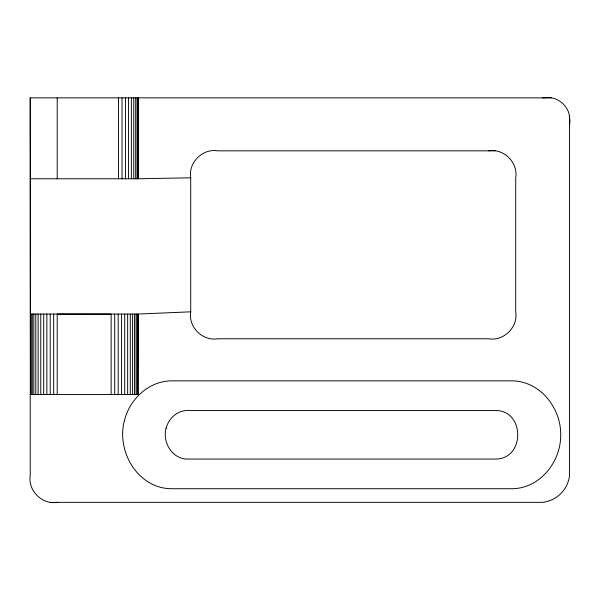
<?xml version="1.0" encoding="UTF-8"?>
<svg xmlns="http://www.w3.org/2000/svg" width="600" height="600" viewBox="0 0 600 600"><rect width="100%" height="100%" fill="white"/><g stroke="black" fill="none" stroke-linecap="round" stroke-linejoin="round"><path stroke-width="0.9" d="M495.053 150.833L217.688 150.833C202.522 148.267 188.153 162.637 190.718 177.795L190.718 311.82C188.123 326.903 202.538 341.392 217.688 338.79L488.745 338.79C503.827 341.385 518.317 326.97 515.707 311.82L515.707 177.795C518.317 162.615 503.827 148.282 488.745 150.833M569.558 124.823L570 121.095L569.048 113.677A22.86 22.86 0 0 0 553.74 98.37L550.065 97.583L542.588 97.86M57.203 502.35C42.127 504.982 27.608 490.455 30.24 475.38L30.24 394.485L138.097 394.485L138.097 314.055L190.718 311.82M30.24 178.778L138.097 178.778L190.718 177.795M30.465 394.485L30.24 97.86L551.347 97.86M30.24 314.055L138.097 314.055L137.873 394.485M50.895 502.35L52.77 502.35M54.645 502.35L542.588 502.35A30.54 30.54 0 0 0 569.558 475.38L569.558 116.062M30.24 97.86L30.307 394.695M138.097 97.86L138.097 178.778M138.007 97.86L138.007 178.778M137.115 97.86L137.115 178.778M137.197 314.1L137.197 394.485M136.072 314.1L136.072 394.485M135.69 97.86L135.69 178.778M134.535 314.1L134.535 394.485M133.755 97.86L133.755 178.778M132.593 314.1L132.593 394.485M131.363 97.86L131.363 178.778M130.282 314.1L130.282 394.485M128.565 97.86L128.565 178.778M127.65 314.1L127.65 394.485M125.438 97.86L125.438 178.778M124.725 314.1L124.725 394.485M122.04 97.86L122.04 178.778M121.56 314.1L121.56 394.485M118.47 97.86L118.47 178.778M118.2 314.1L118.2 394.485M114.705 314.1L114.705 394.485M111.135 394.485L111.135 314.1L57.203 314.07L57.203 394.485M57.203 97.86L57.203 178.778M53.67 314.07L53.67 394.485M50.205 314.07L50.205 394.485M46.86 314.07L46.86 394.485M43.695 314.07L43.695 394.485M40.763 314.07L40.763 394.485M38.115 314.07L38.115 394.485M35.797 314.07L35.797 394.485M33.84 314.07L33.84 394.485M32.28 314.07L32.28 394.485M31.155 314.07L31.155 394.485M124.358 420.832C116.198 451.455 137.933 488.467 171.368 488.722L512.04 488.722C540.06 488.505 561.06 461.655 560.707 434.79C561.06 407.925 540.06 381.075 512.04 380.858L171.368 380.858C148.567 381.112 129.547 399.263 124.358 420.832M166.028 428.513C162.36 442.29 172.14 458.947 187.185 459.06L496.222 459.06C524.888 458.423 524.888 411.158 496.222 410.52L187.185 410.52C176.925 410.632 168.368 418.8 166.028 428.513"/></g></svg>
